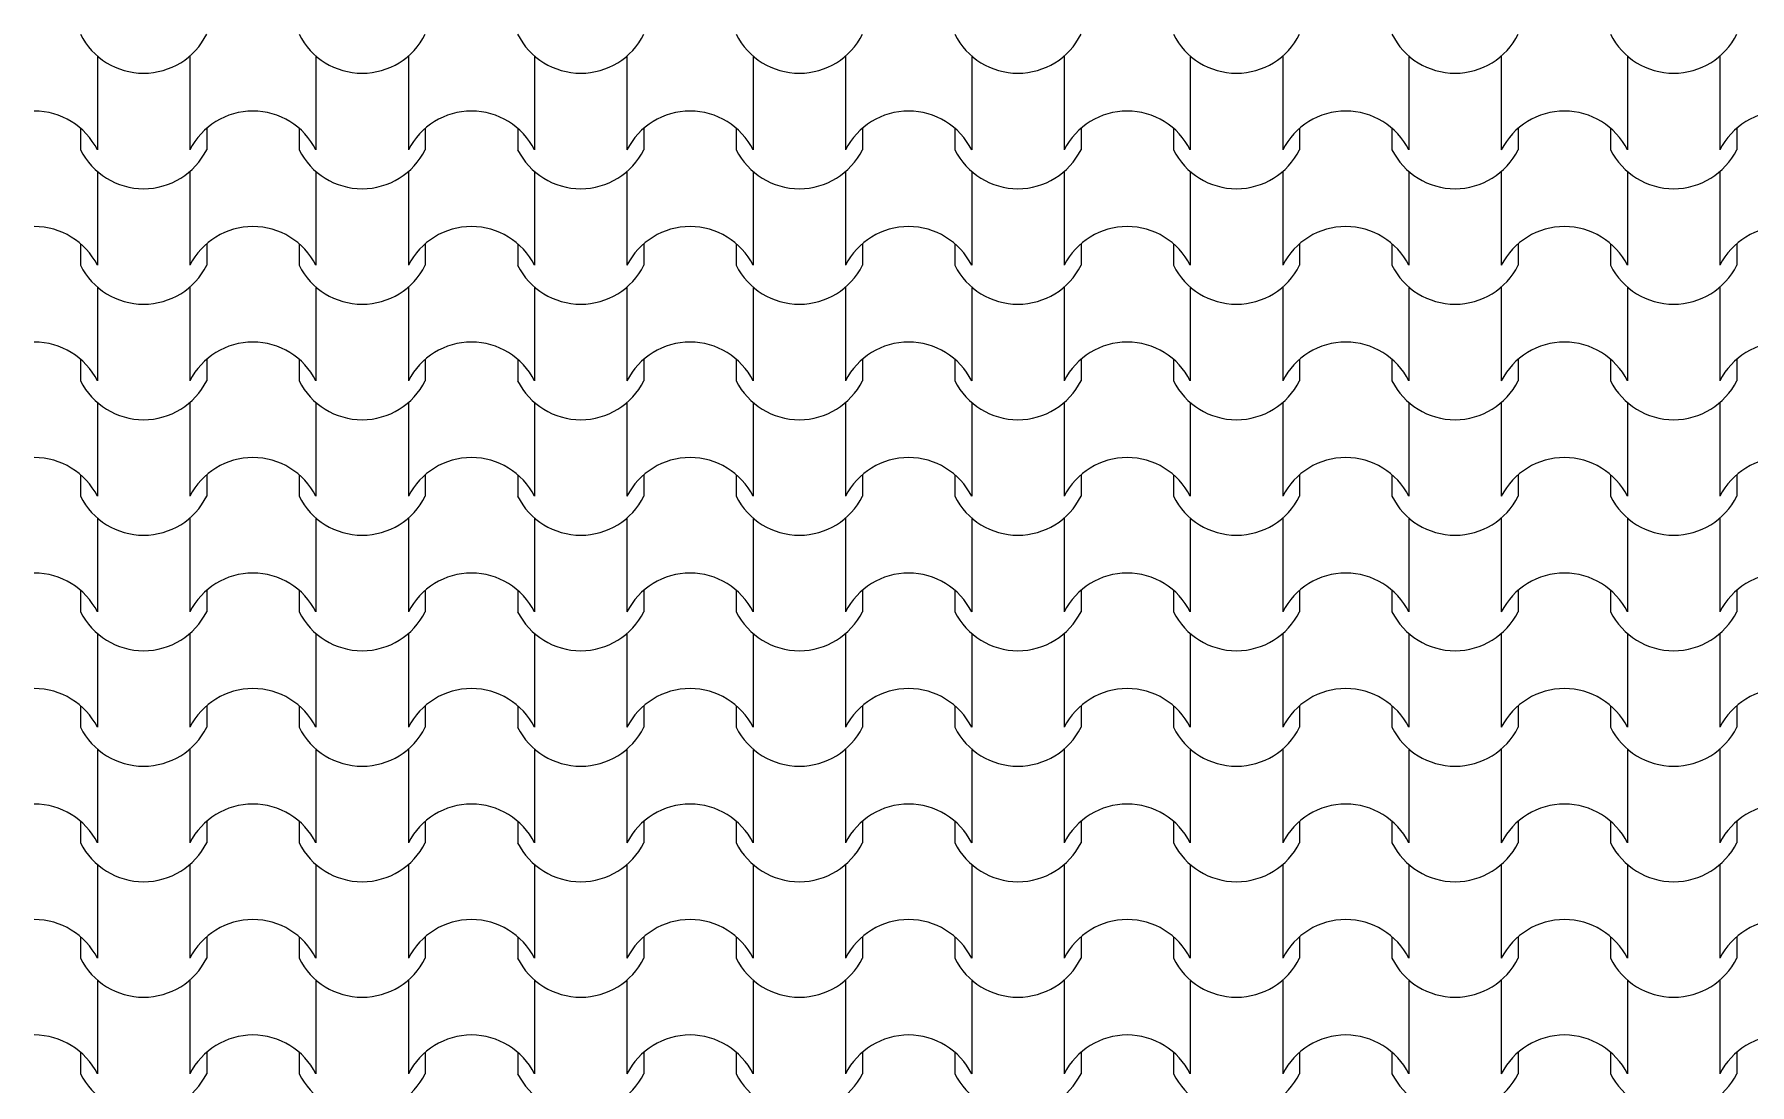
# Model space of a CAD drawing. Header units: feet. Extents: x 2791058 to 2855058, y -67651 to -26651.
# Drawn here: x 2816668 to 2821133, y -46780 to -44045 of the extents above; entities that cross this region are included whole.
import ezdxf

# ---------------------------------------------------------------- set-up
doc = ezdxf.new("R2010")
doc.units = ezdxf.units.FT
doc.header["$MEASUREMENT"] = 0
doc.layers.add('Structural - Bearing_Pen_No__62', color=7, linetype='Continuous', lineweight=0, true_color=0xaaaaaa)
doc.layers.add('Structural - Bearing_Pen_No__82', color=7, linetype='Continuous', lineweight=0, true_color=0xaaaaaa)

# ---------------------------------------------------------------- blocks, each defined once
blk = doc.blocks.new('*X3', base_point=(2247653.8, -76425))
at = {"layer": 'Structural - Bearing_Pen_No__62', "color": 253, "linetype": 'Continuous', "lineweight": 0, "true_color": 0xaaaaaa}
for p, q in [((2816832, -44101.9), (2816832, -44223.8)), ((2817072.5, -44101.9), (2817072.5, -44223.8)), ((2817401, -44101.9), (2817401, -44223.8)), ((2817641.5, -44101.9), (2817641.5, -44223.8)), ((2817970, -44101.9), (2817970, -44223.8)), ((2818210.4, -44101.9), (2818210.4, -44223.8)), ((2818538.9, -44101.9), (2818538.9, -44223.8)), ((2818779.4, -44101.9), (2818779.4, -44223.8)), ((2819107.9, -44101.9), (2819107.9, -44223.8)), ((2819348.4, -44101.9), (2819348.4, -44223.8)), ((2819676.8, -44101.9), (2819676.8, -44223.8)), ((2819917.3, -44101.9), (2819917.3, -44223.8)), ((2820245.8, -44101.9), (2820245.8, -44223.8)), ((2820486.3, -44101.9), (2820486.3, -44223.8)), ((2820814.8, -44101.9), (2820814.8, -44223.8)), ((2821055.2, -44101.9), (2821055.2, -44223.8)), ((2816832, -44223.8), (2816832, -44345.7)), ((2817072.5, -44223.8), (2817072.5, -44345.7)), ((2817401, -44223.8), (2817401, -44345.7)), ((2817641.5, -44223.8), (2817641.5, -44345.7)), ((2817970, -44223.8), (2817970, -44345.7)), ((2818210.4, -44223.8), (2818210.4, -44345.7)), ((2818538.9, -44223.8), (2818538.9, -44345.7)), ((2818779.4, -44223.8), (2818779.4, -44345.7)), ((2819107.9, -44223.8), (2819107.9, -44345.7)), ((2819348.4, -44223.8), (2819348.4, -44345.7)), ((2819676.8, -44223.8), (2819676.8, -44345.7)), ((2819917.3, -44223.8), (2819917.3, -44345.7)), ((2820245.8, -44223.8), (2820245.8, -44345.7)), ((2820486.3, -44223.8), (2820486.3, -44345.7)), ((2820814.8, -44223.8), (2820814.8, -44345.7)), ((2821055.2, -44223.8), (2821055.2, -44345.7)), ((2816788, -44289.7), (2816788, -44345.7)), ((2817116.5, -44289.7), (2817116.5, -44345.7)), ((2817357, -44289.7), (2817357, -44345.7)), ((2817685.5, -44289.7), (2817685.5, -44345.7)), ((2817926, -44289.7), (2817926, -44345.7)), ((2818254.4, -44289.7), (2818254.4, -44345.7)), ((2818494.9, -44289.7), (2818494.9, -44345.7)), ((2818823.4, -44289.7), (2818823.4, -44345.7)), ((2819063.9, -44289.7), (2819063.9, -44345.7)), ((2819392.4, -44289.7), (2819392.4, -44345.7)), ((2819632.8, -44289.7), (2819632.8, -44345.7)), ((2819961.3, -44289.7), (2819961.3, -44345.7)), ((2820201.8, -44289.7), (2820201.8, -44345.7)), ((2820530.3, -44289.7), (2820530.3, -44345.7)), ((2820770.8, -44289.7), (2820770.8, -44345.7)), ((2821099.2, -44289.7), (2821099.2, -44345.7)), ((2816832, -44402.5), (2816832, -44524.5)), ((2817072.5, -44402.5), (2817072.5, -44524.5)), ((2817401, -44402.5), (2817401, -44524.5)), ((2817641.5, -44402.5), (2817641.5, -44524.5)), ((2817970, -44402.5), (2817970, -44524.5)), ((2818210.4, -44402.5), (2818210.4, -44524.5)), ((2818538.9, -44402.5), (2818538.9, -44524.5)), ((2818779.4, -44402.5), (2818779.4, -44524.5)), ((2819107.9, -44402.5), (2819107.9, -44524.5)), ((2819348.4, -44402.5), (2819348.4, -44524.5)), ((2819676.8, -44402.5), (2819676.8, -44524.5)), ((2819917.3, -44402.5), (2819917.3, -44524.5)), ((2820245.8, -44402.5), (2820245.8, -44524.5)), ((2820486.3, -44402.5), (2820486.3, -44524.5)), ((2820814.8, -44402.5), (2820814.8, -44524.5)), ((2821055.2, -44402.5), (2821055.2, -44524.5)), ((2816832, -44524.5), (2816832, -44646.4)), ((2817072.5, -44524.5), (2817072.5, -44646.4)), ((2817401, -44524.5), (2817401, -44646.4)), ((2817641.5, -44524.5), (2817641.5, -44646.4)), ((2817970, -44524.5), (2817970, -44646.4)), ((2818210.4, -44524.5), (2818210.4, -44646.4)), ((2818538.9, -44524.5), (2818538.9, -44646.4)), ((2818779.4, -44524.5), (2818779.4, -44646.4)), ((2819107.9, -44524.5), (2819107.9, -44646.4)), ((2819348.4, -44524.5), (2819348.4, -44646.4)), ((2819676.8, -44524.5), (2819676.8, -44646.4)), ((2819917.3, -44524.5), (2819917.3, -44646.4)), ((2820245.8, -44524.5), (2820245.8, -44646.4)), ((2820486.3, -44524.5), (2820486.3, -44646.4)), ((2820814.8, -44524.5), (2820814.8, -44646.4)), ((2821055.2, -44524.5), (2821055.2, -44646.4)), ((2816788, -44590.4), (2816788, -44646.4)), ((2817116.5, -44590.4), (2817116.5, -44646.4)), ((2817357, -44590.4), (2817357, -44646.4)), ((2817685.5, -44590.4), (2817685.5, -44646.4)), ((2817926, -44590.4), (2817926, -44646.4)), ((2818254.4, -44590.4), (2818254.4, -44646.4)), ((2818494.9, -44590.4), (2818494.9, -44646.4)), ((2818823.4, -44590.4), (2818823.4, -44646.4)), ((2819063.9, -44590.4), (2819063.9, -44646.4)), ((2819392.4, -44590.4), (2819392.4, -44646.4)), ((2819632.8, -44590.4), (2819632.8, -44646.4)), ((2819961.3, -44590.4), (2819961.3, -44646.4)), ((2820201.8, -44590.4), (2820201.8, -44646.4)), ((2820530.3, -44590.4), (2820530.3, -44646.4)), ((2820770.8, -44590.4), (2820770.8, -44646.4)), ((2821099.2, -44590.4), (2821099.2, -44646.4)), ((2816832, -44703.2), (2816832, -44825.1)), ((2817072.5, -44703.2), (2817072.5, -44825.1)), ((2817401, -44703.2), (2817401, -44825.1)), ((2817641.5, -44703.2), (2817641.5, -44825.1)), ((2817970, -44703.2), (2817970, -44825.1)), ((2818210.4, -44703.2), (2818210.4, -44825.1)), ((2818538.9, -44703.2), (2818538.9, -44825.1)), ((2818779.4, -44703.2), (2818779.4, -44825.1)), ((2819107.9, -44703.2), (2819107.9, -44825.1)), ((2819348.4, -44703.2), (2819348.4, -44825.1)), ((2819676.8, -44703.2), (2819676.8, -44825.1)), ((2819917.3, -44703.2), (2819917.3, -44825.1)), ((2820245.8, -44703.2), (2820245.8, -44825.1)), ((2820486.3, -44703.2), (2820486.3, -44825.1)), ((2820814.8, -44703.2), (2820814.8, -44825.1)), ((2821055.2, -44703.2), (2821055.2, -44825.1)), ((2816832, -44825.1), (2816832, -44947.1)), ((2817072.5, -44825.1), (2817072.5, -44947.1)), ((2817401, -44825.1), (2817401, -44947.1)), ((2817641.5, -44825.1), (2817641.5, -44947.1)), ((2817970, -44825.1), (2817970, -44947.1)), ((2818210.4, -44825.1), (2818210.4, -44947.1)), ((2818538.9, -44825.1), (2818538.9, -44947.1)), ((2818779.4, -44825.1), (2818779.4, -44947.1)), ((2819107.9, -44825.1), (2819107.9, -44947.1)), ((2819348.4, -44825.1), (2819348.4, -44947.1)), ((2819676.8, -44825.1), (2819676.8, -44947.1)), ((2819917.3, -44825.1), (2819917.3, -44947.1)), ((2820245.8, -44825.1), (2820245.8, -44947.1)), ((2820486.3, -44825.1), (2820486.3, -44947.1)), ((2820814.8, -44825.1), (2820814.8, -44947.1)), ((2821055.2, -44825.1), (2821055.2, -44947.1)), ((2816788, -44891), (2816788, -44947.1)), ((2817116.5, -44891), (2817116.5, -44947.1)), ((2817357, -44891), (2817357, -44947.1)), ((2817685.5, -44891), (2817685.5, -44947.1)), ((2817926, -44891), (2817926, -44947.1)), ((2818254.4, -44891), (2818254.4, -44947.1)), ((2818494.9, -44891), (2818494.9, -44947.1)), ((2818823.4, -44891), (2818823.4, -44947.1)), ((2819063.9, -44891), (2819063.9, -44947.1)), ((2819392.4, -44891), (2819392.4, -44947.1)), ((2819632.8, -44891), (2819632.8, -44947.1)), ((2819961.3, -44891), (2819961.3, -44947.1)), ((2820201.8, -44891), (2820201.8, -44947.1)), ((2820530.3, -44891), (2820530.3, -44947.1)), ((2820770.8, -44891), (2820770.8, -44947.1)), ((2821099.2, -44891), (2821099.2, -44947.1)), ((2816832, -45003.9), (2816832, -45125.8)), ((2817072.5, -45003.9), (2817072.5, -45125.8)), ((2817401, -45003.9), (2817401, -45125.8)), ((2817641.5, -45003.9), (2817641.5, -45125.8)), ((2817970, -45003.9), (2817970, -45125.8)), ((2818210.4, -45003.9), (2818210.4, -45125.8)), ((2818538.9, -45003.9), (2818538.9, -45125.8)), ((2818779.4, -45003.9), (2818779.4, -45125.8)), ((2819107.9, -45003.9), (2819107.9, -45125.8)), ((2819348.4, -45003.9), (2819348.4, -45125.8)), ((2819676.8, -45003.9), (2819676.8, -45125.8)), ((2819917.3, -45003.9), (2819917.3, -45125.8)), ((2820245.8, -45003.9), (2820245.8, -45125.8)), ((2820486.3, -45003.9), (2820486.3, -45125.8)), ((2820814.8, -45003.9), (2820814.8, -45125.8)), ((2821055.2, -45003.9), (2821055.2, -45125.8)), ((2816832, -45125.8), (2816832, -45247.8)), ((2817072.5, -45125.8), (2817072.5, -45247.8)), ((2817401, -45125.8), (2817401, -45247.8)), ((2817641.5, -45125.8), (2817641.5, -45247.8)), ((2817970, -45125.8), (2817970, -45247.8)), ((2818210.4, -45125.8), (2818210.4, -45247.8)), ((2818538.9, -45125.8), (2818538.9, -45247.8)), ((2818779.4, -45125.8), (2818779.4, -45247.8)), ((2819107.9, -45125.8), (2819107.9, -45247.8)), ((2819348.4, -45125.8), (2819348.4, -45247.8)), ((2819676.8, -45125.8), (2819676.8, -45247.8)), ((2819917.3, -45125.8), (2819917.3, -45247.8)), ((2820245.8, -45125.8), (2820245.8, -45247.8)), ((2820486.3, -45125.8), (2820486.3, -45247.8)), ((2820814.8, -45125.8), (2820814.8, -45247.8)), ((2821055.2, -45125.8), (2821055.2, -45247.8)), ((2816788, -45191.7), (2816788, -45247.8)), ((2817116.5, -45191.7), (2817116.5, -45247.8)), ((2817357, -45191.7), (2817357, -45247.8)), ((2817685.5, -45191.7), (2817685.5, -45247.8)), ((2817926, -45191.7), (2817926, -45247.8)), ((2818254.4, -45191.7), (2818254.4, -45247.8)), ((2818494.9, -45191.7), (2818494.9, -45247.8)), ((2818823.4, -45191.7), (2818823.4, -45247.8)), ((2819063.9, -45191.7), (2819063.9, -45247.8)), ((2819392.4, -45191.7), (2819392.4, -45247.8)), ((2819632.8, -45191.7), (2819632.8, -45247.8)), ((2819961.3, -45191.7), (2819961.3, -45247.8)), ((2820201.8, -45191.7), (2820201.8, -45247.8)), ((2820530.3, -45191.7), (2820530.3, -45247.8)), ((2820770.8, -45191.7), (2820770.8, -45247.8)), ((2821099.2, -45191.7), (2821099.2, -45247.8)), ((2816832, -45304.6), (2816832, -45426.5)), ((2817072.5, -45304.6), (2817072.5, -45426.5)), ((2817401, -45304.6), (2817401, -45426.5)), ((2817641.5, -45304.6), (2817641.5, -45426.5)), ((2817970, -45304.6), (2817970, -45426.5)), ((2818210.4, -45304.6), (2818210.4, -45426.5)), ((2818538.9, -45304.6), (2818538.9, -45426.5)), ((2818779.4, -45304.6), (2818779.4, -45426.5)), ((2819107.9, -45304.6), (2819107.9, -45426.5)), ((2819348.4, -45304.6), (2819348.4, -45426.5)), ((2819676.8, -45304.6), (2819676.8, -45426.5)), ((2819917.3, -45304.6), (2819917.3, -45426.5)), ((2820245.8, -45304.6), (2820245.8, -45426.5)), ((2820486.3, -45304.6), (2820486.3, -45426.5)), ((2820814.8, -45304.6), (2820814.8, -45426.5)), ((2821055.2, -45304.6), (2821055.2, -45426.5)), ((2816832, -45426.5), (2816832, -45548.4)), ((2817072.5, -45426.5), (2817072.5, -45548.4)), ((2817401, -45426.5), (2817401, -45548.4)), ((2817641.5, -45426.5), (2817641.5, -45548.4)), ((2817970, -45426.5), (2817970, -45548.4)), ((2818210.4, -45426.5), (2818210.4, -45548.4)), ((2818538.9, -45426.5), (2818538.9, -45548.4)), ((2818779.4, -45426.5), (2818779.4, -45548.4)), ((2819107.9, -45426.5), (2819107.9, -45548.4)), ((2819348.4, -45426.5), (2819348.4, -45548.4)), ((2819676.8, -45426.5), (2819676.8, -45548.4)), ((2819917.3, -45426.5), (2819917.3, -45548.4)), ((2820245.8, -45426.5), (2820245.8, -45548.4)), ((2820486.3, -45426.5), (2820486.3, -45548.4)), ((2820814.8, -45426.5), (2820814.8, -45548.4)), ((2821055.2, -45426.5), (2821055.2, -45548.4)), ((2816788, -45492.4), (2816788, -45548.4)), ((2817116.5, -45492.4), (2817116.5, -45548.4)), ((2817357, -45492.4), (2817357, -45548.4)), ((2817685.5, -45492.4), (2817685.5, -45548.4)), ((2817926, -45492.4), (2817926, -45548.4)), ((2818254.4, -45492.4), (2818254.4, -45548.4)), ((2818494.9, -45492.4), (2818494.9, -45548.4)), ((2818823.4, -45492.4), (2818823.4, -45548.4)), ((2819063.9, -45492.4), (2819063.9, -45548.4)), ((2819392.4, -45492.4), (2819392.4, -45548.4)), ((2819632.8, -45492.4), (2819632.8, -45548.4)), ((2819961.3, -45492.4), (2819961.3, -45548.4)), ((2820201.8, -45492.4), (2820201.8, -45548.4)), ((2820530.3, -45492.4), (2820530.3, -45548.4)), ((2820770.8, -45492.4), (2820770.8, -45548.4)), ((2821099.2, -45492.4), (2821099.2, -45548.4)), ((2816832, -45605.2), (2816832, -45727.2)), ((2817072.5, -45605.2), (2817072.5, -45727.2)), ((2817401, -45605.2), (2817401, -45727.2)), ((2817641.5, -45605.2), (2817641.5, -45727.2)), ((2817970, -45605.2), (2817970, -45727.2)), ((2818210.4, -45605.2), (2818210.4, -45727.2)), ((2818538.9, -45605.2), (2818538.9, -45727.2)), ((2818779.4, -45605.2), (2818779.4, -45727.2)), ((2819107.9, -45605.2), (2819107.9, -45727.2)), ((2819348.4, -45605.2), (2819348.4, -45727.2)), ((2819676.8, -45605.2), (2819676.8, -45727.2)), ((2819917.3, -45605.2), (2819917.3, -45727.2)), ((2820245.8, -45605.2), (2820245.8, -45727.2)), ((2820486.3, -45605.2), (2820486.3, -45727.2)), ((2820814.8, -45605.2), (2820814.8, -45727.2)), ((2821055.2, -45605.2), (2821055.2, -45727.2)), ((2816832, -45727.2), (2816832, -45849.1)), ((2817072.5, -45727.2), (2817072.5, -45849.1)), ((2817401, -45727.2), (2817401, -45849.1)), ((2817641.5, -45727.2), (2817641.5, -45849.1)), ((2817970, -45727.2), (2817970, -45849.1)), ((2818210.4, -45727.2), (2818210.4, -45849.1)), ((2818538.9, -45727.2), (2818538.9, -45849.1)), ((2818779.4, -45727.2), (2818779.4, -45849.1)), ((2819107.9, -45727.2), (2819107.9, -45849.1)), ((2819348.4, -45727.2), (2819348.4, -45849.1)), ((2819676.8, -45727.2), (2819676.8, -45849.1)), ((2819917.3, -45727.2), (2819917.3, -45849.1)), ((2820245.8, -45727.2), (2820245.8, -45849.1)), ((2820486.3, -45727.2), (2820486.3, -45849.1)), ((2820814.8, -45727.2), (2820814.8, -45849.1)), ((2821055.2, -45727.2), (2821055.2, -45849.1)), ((2816788, -45793), (2816788, -45849.1)), ((2817116.5, -45793), (2817116.5, -45849.1)), ((2817357, -45793), (2817357, -45849.1)), ((2817685.5, -45793), (2817685.5, -45849.1)), ((2817926, -45793), (2817926, -45849.1)), ((2818254.4, -45793), (2818254.4, -45849.1)), ((2818494.9, -45793), (2818494.9, -45849.1)), ((2818823.4, -45793), (2818823.4, -45849.1)), ((2819063.9, -45793), (2819063.9, -45849.1)), ((2819392.4, -45793), (2819392.4, -45849.1)), ((2819632.8, -45793), (2819632.8, -45849.1)), ((2819961.3, -45793), (2819961.3, -45849.1)), ((2820201.8, -45793), (2820201.8, -45849.1)), ((2820530.3, -45793), (2820530.3, -45849.1)), ((2820770.8, -45793), (2820770.8, -45849.1)), ((2821099.2, -45793), (2821099.2, -45849.1)), ((2816832, -45905.9), (2816832, -46027.8)), ((2817072.5, -45905.9), (2817072.5, -46027.8)), ((2817401, -45905.9), (2817401, -46027.8)), ((2817641.5, -45905.9), (2817641.5, -46027.8)), ((2817970, -45905.9), (2817970, -46027.8)), ((2818210.4, -45905.9), (2818210.4, -46027.8)), ((2818538.9, -45905.9), (2818538.9, -46027.8)), ((2818779.4, -45905.9), (2818779.4, -46027.8)), ((2819107.9, -45905.9), (2819107.9, -46027.8)), ((2819348.4, -45905.9), (2819348.4, -46027.8)), ((2819676.8, -45905.9), (2819676.8, -46027.8)), ((2819917.3, -45905.9), (2819917.3, -46027.8)), ((2820245.8, -45905.9), (2820245.8, -46027.8)), ((2820486.3, -45905.9), (2820486.3, -46027.8)), ((2820814.8, -45905.9), (2820814.8, -46027.8)), ((2821055.2, -45905.9), (2821055.2, -46027.8)), ((2816832, -46027.8), (2816832, -46149.8)), ((2817072.5, -46027.8), (2817072.5, -46149.8)), ((2817401, -46027.8), (2817401, -46149.8)), ((2817641.5, -46027.8), (2817641.5, -46149.8)), ((2817970, -46027.8), (2817970, -46149.8)), ((2818210.4, -46027.8), (2818210.4, -46149.8)), ((2818538.9, -46027.8), (2818538.9, -46149.8)), ((2818779.4, -46027.8), (2818779.4, -46149.8)), ((2819107.9, -46027.8), (2819107.9, -46149.8)), ((2819348.4, -46027.8), (2819348.4, -46149.8)), ((2819676.8, -46027.8), (2819676.8, -46149.8)), ((2819917.3, -46027.8), (2819917.3, -46149.8)), ((2820245.8, -46027.8), (2820245.8, -46149.8)), ((2820486.3, -46027.8), (2820486.3, -46149.8)), ((2820814.8, -46027.8), (2820814.8, -46149.8)), ((2821055.2, -46027.8), (2821055.2, -46149.8)), ((2816788, -46093.7), (2816788, -46149.8)), ((2817116.5, -46093.7), (2817116.5, -46149.8)), ((2817357, -46093.7), (2817357, -46149.8)), ((2817685.5, -46093.7), (2817685.5, -46149.8)), ((2817926, -46093.7), (2817926, -46149.8)), ((2818254.4, -46093.7), (2818254.4, -46149.8)), ((2818494.9, -46093.7), (2818494.9, -46149.8)), ((2818823.4, -46093.7), (2818823.4, -46149.8)), ((2819063.9, -46093.7), (2819063.9, -46149.8)), ((2819392.4, -46093.7), (2819392.4, -46149.8)), ((2819632.8, -46093.7), (2819632.8, -46149.8)), ((2819961.3, -46093.7), (2819961.3, -46149.8)), ((2820201.8, -46093.7), (2820201.8, -46149.8)), ((2820530.3, -46093.7), (2820530.3, -46149.8)), ((2820770.8, -46093.7), (2820770.8, -46149.8)), ((2821099.2, -46093.7), (2821099.2, -46149.8)), ((2816832, -46206.6), (2816832, -46328.5)), ((2817072.5, -46206.6), (2817072.5, -46328.5)), ((2817401, -46206.6), (2817401, -46328.5)), ((2817641.5, -46206.6), (2817641.5, -46328.5)), ((2817970, -46206.6), (2817970, -46328.5)), ((2818210.4, -46206.6), (2818210.4, -46328.5)), ((2818538.9, -46206.6), (2818538.9, -46328.5)), ((2818779.4, -46206.6), (2818779.4, -46328.5)), ((2819107.9, -46206.6), (2819107.9, -46328.5)), ((2819348.4, -46206.6), (2819348.4, -46328.5)), ((2819676.8, -46206.6), (2819676.8, -46328.5)), ((2819917.3, -46206.6), (2819917.3, -46328.5)), ((2820245.8, -46206.6), (2820245.8, -46328.5)), ((2820486.3, -46206.6), (2820486.3, -46328.5)), ((2820814.8, -46206.6), (2820814.8, -46328.5)), ((2821055.2, -46206.6), (2821055.2, -46328.5)), ((2816832, -46328.5), (2816832, -46450.4)), ((2817072.5, -46328.5), (2817072.5, -46450.4)), ((2817401, -46328.5), (2817401, -46450.4)), ((2817641.5, -46328.5), (2817641.5, -46450.4)), ((2817970, -46328.5), (2817970, -46450.4)), ((2818210.4, -46328.5), (2818210.4, -46450.4)), ((2818538.9, -46328.5), (2818538.9, -46450.4)), ((2818779.4, -46328.5), (2818779.4, -46450.4)), ((2819107.9, -46328.5), (2819107.9, -46450.4)), ((2819348.4, -46328.5), (2819348.4, -46450.4)), ((2819676.8, -46328.5), (2819676.8, -46450.4)), ((2819917.3, -46328.5), (2819917.3, -46450.4)), ((2820245.8, -46328.5), (2820245.8, -46450.4)), ((2820486.3, -46328.5), (2820486.3, -46450.4)), ((2820814.8, -46328.5), (2820814.8, -46450.4)), ((2821055.2, -46328.5), (2821055.2, -46450.4)), ((2816788, -46394.4), (2816788, -46450.4)), ((2817116.5, -46394.4), (2817116.5, -46450.4)), ((2817357, -46394.4), (2817357, -46450.4)), ((2817685.5, -46394.4), (2817685.5, -46450.4)), ((2817926, -46394.4), (2817926, -46450.4)), ((2818254.4, -46394.4), (2818254.4, -46450.4)), ((2818494.9, -46394.4), (2818494.9, -46450.4)), ((2818823.4, -46394.4), (2818823.4, -46450.4)), ((2819063.9, -46394.4), (2819063.9, -46450.4)), ((2819392.4, -46394.4), (2819392.4, -46450.4)), ((2819632.8, -46394.4), (2819632.8, -46450.4)), ((2819961.3, -46394.4), (2819961.3, -46450.4)), ((2820201.8, -46394.4), (2820201.8, -46450.4)), ((2820530.3, -46394.4), (2820530.3, -46450.4)), ((2820770.8, -46394.4), (2820770.8, -46450.4)), ((2821099.2, -46394.4), (2821099.2, -46450.4)), ((2816832, -46507.2), (2816832, -46629.2)), ((2817072.5, -46507.2), (2817072.5, -46629.2)), ((2817401, -46507.2), (2817401, -46629.2)), ((2817641.5, -46507.2), (2817641.5, -46629.2)), ((2817970, -46507.2), (2817970, -46629.2)), ((2818210.4, -46507.2), (2818210.4, -46629.2)), ((2818538.9, -46507.2), (2818538.9, -46629.2)), ((2818779.4, -46507.2), (2818779.4, -46629.2)), ((2819107.9, -46507.2), (2819107.9, -46629.2)), ((2819348.4, -46507.2), (2819348.4, -46629.2)), ((2819676.8, -46507.2), (2819676.8, -46629.2)), ((2819917.3, -46507.2), (2819917.3, -46629.2)), ((2820245.8, -46507.2), (2820245.8, -46629.2)), ((2820486.3, -46507.2), (2820486.3, -46629.2)), ((2820814.8, -46507.2), (2820814.8, -46629.2)), ((2821055.2, -46507.2), (2821055.2, -46629.2)), ((2816832, -46629.2), (2816832, -46751.1)), ((2817072.5, -46629.2), (2817072.5, -46751.1)), ((2817401, -46629.2), (2817401, -46751.1)), ((2817641.5, -46629.2), (2817641.5, -46751.1)), ((2817970, -46629.2), (2817970, -46751.1)), ((2818210.4, -46629.2), (2818210.4, -46751.1)), ((2818538.9, -46629.2), (2818538.9, -46751.1)), ((2818779.4, -46629.2), (2818779.4, -46751.1)), ((2819107.9, -46629.2), (2819107.9, -46751.1)), ((2819348.4, -46629.2), (2819348.4, -46751.1)), ((2819676.8, -46629.2), (2819676.8, -46751.1)), ((2819917.3, -46629.2), (2819917.3, -46751.1)), ((2820245.8, -46629.2), (2820245.8, -46751.1)), ((2820486.3, -46629.2), (2820486.3, -46751.1)), ((2820814.8, -46629.2), (2820814.8, -46751.1)), ((2821055.2, -46629.2), (2821055.2, -46751.1)), ((2816788, -46695.1), (2816788, -46751.1)), ((2817116.5, -46695.1), (2817116.5, -46751.1)), ((2817357, -46695.1), (2817357, -46751.1)), ((2817685.5, -46695.1), (2817685.5, -46751.1)), ((2817926, -46695.1), (2817926, -46751.1)), ((2818254.4, -46695.1), (2818254.4, -46751.1)), ((2818494.9, -46695.1), (2818494.9, -46751.1)), ((2818823.4, -46695.1), (2818823.4, -46751.1)), ((2819063.9, -46695.1), (2819063.9, -46751.1)), ((2819392.4, -46695.1), (2819392.4, -46751.1)), ((2819632.8, -46695.1), (2819632.8, -46751.1)), ((2819961.3, -46695.1), (2819961.3, -46751.1)), ((2820201.8, -46695.1), (2820201.8, -46751.1)), ((2820530.3, -46695.1), (2820530.3, -46751.1)), ((2820770.8, -46695.1), (2820770.8, -46751.1)), ((2821099.2, -46695.1), (2821099.2, -46751.1))]:
    blk.add_line(p, q, dxfattribs=at)
for centre, radius, start, end in [((2816952.3, -43962.4), 183.9, 206.7044, 333.2956), ((2817521.2, -43962.4), 183.9, 206.7044, 333.2956), ((2818090.2, -43962.4), 183.9, 206.7044, 333.2956), ((2818659.2, -43962.4), 183.9, 206.7044, 333.2956), ((2819228.1, -43962.4), 183.9, 206.7044, 333.2956), ((2819797.1, -43962.4), 183.9, 206.7044, 333.2956), ((2820366, -43962.4), 183.9, 206.7044, 333.2956), ((2820935, -43962.4), 183.9, 206.7044, 333.2956), ((2816667.3, -44429.7), 184.9, 26.9885, 89.8295), ((2817237.3, -44429.7), 184.9, 90.1705, 153.0115), ((2817236.2, -44429.7), 184.9, 26.9885, 89.8295), ((2817806.3, -44429.7), 184.9, 90.1705, 153.0115), ((2817805.2, -44429.7), 184.9, 26.9885, 89.8295), ((2818375.2, -44429.7), 184.9, 90.1705, 153.0115), ((2818374.1, -44429.7), 184.9, 26.9885, 89.8295), ((2818944.2, -44429.7), 184.9, 90.1705, 153.0115), ((2818943.1, -44429.7), 184.9, 26.9885, 89.8295), ((2819513.2, -44429.7), 184.9, 90.1705, 153.0115), ((2819512.1, -44429.7), 184.9, 26.9885, 89.8295), ((2820082.1, -44429.7), 184.9, 90.1705, 153.0115), ((2820081, -44429.7), 184.9, 26.9885, 89.8295), ((2820651.1, -44429.7), 184.9, 90.1705, 153.0115), ((2820650, -44429.7), 184.9, 26.9885, 89.8295), ((2821220, -44429.7), 184.9, 90.1705, 153.0115), ((2816952.3, -44263.1), 183.9, 206.7044, 333.2956), ((2817521.2, -44263.1), 183.9, 206.7044, 333.2956), ((2818090.2, -44263.1), 183.9, 206.7044, 333.2956), ((2818659.2, -44263.1), 183.9, 206.7044, 333.2956), ((2819228.1, -44263.1), 183.9, 206.7044, 333.2956), ((2819797.1, -44263.1), 183.9, 206.7044, 333.2956), ((2820366, -44263.1), 183.9, 206.7044, 333.2956), ((2820935, -44263.1), 183.9, 206.7044, 333.2956), ((2816667.3, -44730.3), 184.9, 26.9885, 89.8295), ((2817237.3, -44730.3), 184.9, 90.1705, 153.0115), ((2817236.2, -44730.3), 184.9, 26.9885, 89.8295), ((2817806.3, -44730.3), 184.9, 90.1705, 153.0115), ((2817805.2, -44730.3), 184.9, 26.9885, 89.8295), ((2818375.2, -44730.3), 184.9, 90.1705, 153.0115), ((2818374.1, -44730.3), 184.9, 26.9885, 89.8295), ((2818944.2, -44730.3), 184.9, 90.1705, 153.0115), ((2818943.1, -44730.3), 184.9, 26.9885, 89.8295), ((2819513.2, -44730.3), 184.9, 90.1705, 153.0115), ((2819512.1, -44730.3), 184.9, 26.9885, 89.8295), ((2820082.1, -44730.3), 184.9, 90.1705, 153.0115), ((2820081, -44730.3), 184.9, 26.9885, 89.8295), ((2820651.1, -44730.3), 184.9, 90.1705, 153.0115), ((2820650, -44730.3), 184.9, 26.9885, 89.8295), ((2821220, -44730.3), 184.9, 90.1705, 153.0115), ((2816952.3, -44563.8), 183.9, 206.7044, 333.2956), ((2817521.2, -44563.8), 183.9, 206.7044, 333.2956), ((2818090.2, -44563.8), 183.9, 206.7044, 333.2956), ((2818659.2, -44563.8), 183.9, 206.7044, 333.2956), ((2819228.1, -44563.8), 183.9, 206.7044, 333.2956), ((2819797.1, -44563.8), 183.9, 206.7044, 333.2956), ((2820366, -44563.8), 183.9, 206.7044, 333.2956), ((2820935, -44563.8), 183.9, 206.7044, 333.2956), ((2816667.3, -45031), 184.9, 26.9885, 89.8295), ((2817237.3, -45031), 184.9, 90.1705, 153.0115), ((2817236.2, -45031), 184.9, 26.9885, 89.8295), ((2817806.3, -45031), 184.9, 90.1705, 153.0115), ((2817805.2, -45031), 184.9, 26.9885, 89.8295), ((2818375.2, -45031), 184.9, 90.1705, 153.0115), ((2818374.1, -45031), 184.9, 26.9885, 89.8295), ((2818944.2, -45031), 184.9, 90.1705, 153.0115), ((2818943.1, -45031), 184.9, 26.9885, 89.8295), ((2819513.2, -45031), 184.9, 90.1705, 153.0115), ((2819512.1, -45031), 184.9, 26.9885, 89.8295), ((2820082.1, -45031), 184.9, 90.1705, 153.0115), ((2820081, -45031), 184.9, 26.9885, 89.8295), ((2820651.1, -45031), 184.9, 90.1705, 153.0115), ((2820650, -45031), 184.9, 26.9885, 89.8295), ((2821220, -45031), 184.9, 90.1705, 153.0115), ((2816952.3, -44864.5), 183.9, 206.7044, 333.2956), ((2817521.2, -44864.5), 183.9, 206.7044, 333.2956), ((2818090.2, -44864.5), 183.9, 206.7044, 333.2956), ((2818659.2, -44864.5), 183.9, 206.7044, 333.2956), ((2819228.1, -44864.5), 183.9, 206.7044, 333.2956), ((2819797.1, -44864.5), 183.9, 206.7044, 333.2956), ((2820366, -44864.5), 183.9, 206.7044, 333.2956), ((2820935, -44864.5), 183.9, 206.7044, 333.2956), ((2816667.3, -45331.7), 184.9, 26.9885, 89.8295), ((2817237.3, -45331.7), 184.9, 90.1705, 153.0115), ((2817236.2, -45331.7), 184.9, 26.9885, 89.8295), ((2817806.3, -45331.7), 184.9, 90.1705, 153.0115), ((2817805.2, -45331.7), 184.9, 26.9885, 89.8295), ((2818375.2, -45331.7), 184.9, 90.1705, 153.0115), ((2818374.1, -45331.7), 184.9, 26.9885, 89.8295), ((2818944.2, -45331.7), 184.9, 90.1705, 153.0115), ((2818943.1, -45331.7), 184.9, 26.9885, 89.8295), ((2819513.2, -45331.7), 184.9, 90.1705, 153.0115), ((2819512.1, -45331.7), 184.9, 26.9885, 89.8295), ((2820082.1, -45331.7), 184.9, 90.1705, 153.0115), ((2820081, -45331.7), 184.9, 26.9885, 89.8295), ((2820651.1, -45331.7), 184.9, 90.1705, 153.0115), ((2820650, -45331.7), 184.9, 26.9885, 89.8295), ((2821220, -45331.7), 184.9, 90.1705, 153.0115), ((2816952.3, -45165.1), 183.9, 206.7044, 333.2956), ((2817521.2, -45165.1), 183.9, 206.7044, 333.2956), ((2818090.2, -45165.1), 183.9, 206.7044, 333.2956), ((2818659.2, -45165.1), 183.9, 206.7044, 333.2956), ((2819228.1, -45165.1), 183.9, 206.7044, 333.2956), ((2819797.1, -45165.1), 183.9, 206.7044, 333.2956), ((2820366, -45165.1), 183.9, 206.7044, 333.2956), ((2820935, -45165.1), 183.9, 206.7044, 333.2956), ((2816667.3, -45632.4), 184.9, 26.9885, 89.8295), ((2817237.3, -45632.4), 184.9, 90.1705, 153.0115), ((2817236.2, -45632.4), 184.9, 26.9885, 89.8295), ((2817806.3, -45632.4), 184.9, 90.1705, 153.0115), ((2817805.2, -45632.4), 184.9, 26.9885, 89.8295), ((2818375.2, -45632.4), 184.9, 90.1705, 153.0115), ((2818374.1, -45632.4), 184.9, 26.9885, 89.8295), ((2818944.2, -45632.4), 184.9, 90.1705, 153.0115), ((2818943.1, -45632.4), 184.9, 26.9885, 89.8295), ((2819513.2, -45632.4), 184.9, 90.1705, 153.0115), ((2819512.1, -45632.4), 184.9, 26.9885, 89.8295), ((2820082.1, -45632.4), 184.9, 90.1705, 153.0115), ((2820081, -45632.4), 184.9, 26.9885, 89.8295), ((2820651.1, -45632.4), 184.9, 90.1705, 153.0115), ((2820650, -45632.4), 184.9, 26.9885, 89.8295), ((2821220, -45632.4), 184.9, 90.1705, 153.0115), ((2816952.3, -45465.8), 183.9, 206.7044, 333.2956), ((2817521.2, -45465.8), 183.9, 206.7044, 333.2956), ((2818090.2, -45465.8), 183.9, 206.7044, 333.2956), ((2818659.2, -45465.8), 183.9, 206.7044, 333.2956), ((2819228.1, -45465.8), 183.9, 206.7044, 333.2956), ((2819797.1, -45465.8), 183.9, 206.7044, 333.2956), ((2820366, -45465.8), 183.9, 206.7044, 333.2956), ((2820935, -45465.8), 183.9, 206.7044, 333.2956), ((2816667.3, -45933), 184.9, 26.9885, 89.8295), ((2817237.3, -45933), 184.9, 90.1705, 153.0115), ((2817236.2, -45933), 184.9, 26.9885, 89.8295), ((2817806.3, -45933), 184.9, 90.1705, 153.0115), ((2817805.2, -45933), 184.9, 26.9885, 89.8295), ((2818375.2, -45933), 184.9, 90.1705, 153.0115), ((2818374.1, -45933), 184.9, 26.9885, 89.8295), ((2818944.2, -45933), 184.9, 90.1705, 153.0115), ((2818943.1, -45933), 184.9, 26.9885, 89.8295), ((2819513.2, -45933), 184.9, 90.1705, 153.0115), ((2819512.1, -45933), 184.9, 26.9885, 89.8295), ((2820082.1, -45933), 184.9, 90.1705, 153.0115), ((2820081, -45933), 184.9, 26.9885, 89.8295), ((2820651.1, -45933), 184.9, 90.1705, 153.0115), ((2820650, -45933), 184.9, 26.9885, 89.8295), ((2821220, -45933), 184.9, 90.1705, 153.0115), ((2816952.3, -45766.5), 183.9, 206.7044, 333.2956), ((2817521.2, -45766.5), 183.9, 206.7044, 333.2956), ((2818090.2, -45766.5), 183.9, 206.7044, 333.2956), ((2818659.2, -45766.5), 183.9, 206.7044, 333.2956), ((2819228.1, -45766.5), 183.9, 206.7044, 333.2956), ((2819797.1, -45766.5), 183.9, 206.7044, 333.2956), ((2820366, -45766.5), 183.9, 206.7044, 333.2956), ((2820935, -45766.5), 183.9, 206.7044, 333.2956), ((2816667.3, -46233.7), 184.9, 26.9885, 89.8295), ((2817237.3, -46233.7), 184.9, 90.1705, 153.0115), ((2817236.2, -46233.7), 184.9, 26.9885, 89.8295), ((2817806.3, -46233.7), 184.9, 90.1705, 153.0115), ((2817805.2, -46233.7), 184.9, 26.9885, 89.8295), ((2818375.2, -46233.7), 184.9, 90.1705, 153.0115), ((2818374.1, -46233.7), 184.9, 26.9885, 89.8295), ((2818944.2, -46233.7), 184.9, 90.1705, 153.0115), ((2818943.1, -46233.7), 184.9, 26.9885, 89.8295), ((2819513.2, -46233.7), 184.9, 90.1705, 153.0115), ((2819512.1, -46233.7), 184.9, 26.9885, 89.8295), ((2820082.1, -46233.7), 184.9, 90.1705, 153.0115), ((2820081, -46233.7), 184.9, 26.9885, 89.8295), ((2820651.1, -46233.7), 184.9, 90.1705, 153.0115), ((2820650, -46233.7), 184.9, 26.9885, 89.8295), ((2821220, -46233.7), 184.9, 90.1705, 153.0115), ((2816952.3, -46067.2), 183.9, 206.7044, 333.2956), ((2817521.2, -46067.2), 183.9, 206.7044, 333.2956), ((2818090.2, -46067.2), 183.9, 206.7044, 333.2956), ((2818659.2, -46067.2), 183.9, 206.7044, 333.2956), ((2819228.1, -46067.2), 183.9, 206.7044, 333.2956), ((2819797.1, -46067.2), 183.9, 206.7044, 333.2956), ((2820366, -46067.2), 183.9, 206.7044, 333.2956), ((2820935, -46067.2), 183.9, 206.7044, 333.2956), ((2816667.3, -46534.4), 184.9, 26.9885, 89.8295), ((2817237.3, -46534.4), 184.9, 90.1705, 153.0115), ((2817236.2, -46534.4), 184.9, 26.9885, 89.8295), ((2817806.3, -46534.4), 184.9, 90.1705, 153.0115), ((2817805.2, -46534.4), 184.9, 26.9885, 89.8295), ((2818375.2, -46534.4), 184.9, 90.1705, 153.0115), ((2818374.1, -46534.4), 184.9, 26.9885, 89.8295), ((2818944.2, -46534.4), 184.9, 90.1705, 153.0115), ((2818943.1, -46534.4), 184.9, 26.9885, 89.8295), ((2819513.2, -46534.4), 184.9, 90.1705, 153.0115), ((2819512.1, -46534.4), 184.9, 26.9885, 89.8295), ((2820082.1, -46534.4), 184.9, 90.1705, 153.0115), ((2820081, -46534.4), 184.9, 26.9885, 89.8295), ((2820651.1, -46534.4), 184.9, 90.1705, 153.0115), ((2820650, -46534.4), 184.9, 26.9885, 89.8295), ((2821220, -46534.4), 184.9, 90.1705, 153.0115), ((2816952.3, -46367.8), 183.9, 206.7044, 333.2956), ((2817521.2, -46367.8), 183.9, 206.7044, 333.2956), ((2818090.2, -46367.8), 183.9, 206.7044, 333.2956), ((2818659.2, -46367.8), 183.9, 206.7044, 333.2956), ((2819228.1, -46367.8), 183.9, 206.7044, 333.2956), ((2819797.1, -46367.8), 183.9, 206.7044, 333.2956), ((2820366, -46367.8), 183.9, 206.7044, 333.2956), ((2820935, -46367.8), 183.9, 206.7044, 333.2956), ((2816667.3, -46835), 184.9, 26.9885, 89.8295), ((2817237.3, -46835), 184.9, 90.1705, 153.0115), ((2817236.2, -46835), 184.9, 26.9885, 89.8295), ((2817806.3, -46835), 184.9, 90.1705, 153.0115), ((2817805.2, -46835), 184.9, 26.9885, 89.8295), ((2818375.2, -46835), 184.9, 90.1705, 153.0115), ((2818374.1, -46835), 184.9, 26.9885, 89.8295), ((2818944.2, -46835), 184.9, 90.1705, 153.0115), ((2818943.1, -46835), 184.9, 26.9885, 89.8295), ((2819513.2, -46835), 184.9, 90.1705, 153.0115), ((2819512.1, -46835), 184.9, 26.9885, 89.8295), ((2820082.1, -46835), 184.9, 90.1705, 153.0115), ((2820081, -46835), 184.9, 26.9885, 89.8295), ((2820651.1, -46835), 184.9, 90.1705, 153.0115), ((2820650, -46835), 184.9, 26.9885, 89.8295), ((2821220, -46835), 184.9, 90.1705, 153.0115), ((2816952.3, -46668.5), 183.9, 206.7044, 333.2956), ((2817521.2, -46668.5), 183.9, 206.7044, 333.2956), ((2818090.2, -46668.5), 183.9, 206.7044, 333.2956), ((2818659.2, -46668.5), 183.9, 206.7044, 333.2956), ((2819228.1, -46668.5), 183.9, 206.7044, 333.2956), ((2819797.1, -46668.5), 183.9, 206.7044, 333.2956), ((2820366, -46668.5), 183.9, 206.7044, 333.2956), ((2820935, -46668.5), 183.9, 206.7044, 333.2956)]:
    blk.add_arc(centre, radius, start, end, dxfattribs=at)
blk = doc.blocks.new('Fill_2', base_point=(2247653.8, -74425))
at = {"layer": 'Structural - Bearing_Pen_No__62', "color": 253, "linetype": 'Continuous', "lineweight": 0, "true_color": 0xaaaaaa}
blk.add_blockref('*X3', (2247653.8, -76425), dxfattribs=at)

msp = doc.modelspace()

# ---------------------------------------------------------------- block references
at = {"layer": 'Structural - Bearing_Pen_No__62', "color": 253, "linetype": 'Continuous', "lineweight": 0, "true_color": 0xaaaaaa}
msp.add_blockref('Fill_2', (2247653.8, -74425), dxfattribs=at)
at = {"layer": 'Structural - Bearing_Pen_No__82', "color": 253, "linetype": 'Continuous', "lineweight": 0, "true_color": 0xaaaaaa, "rotation": 359.9999999999999}
msp.add_blockref('Fill_2', (2247653.8, -74425), dxfattribs=at)

doc.saveas('drawing.dxf')
